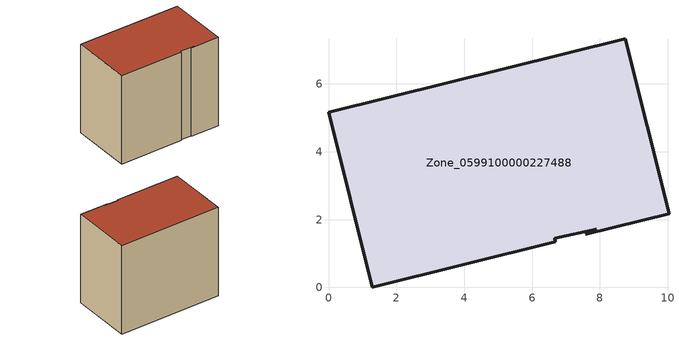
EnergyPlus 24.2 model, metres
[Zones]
Zone_0599100000227488
 floor ground (C_G): 7.89,1.71 6.67,1.45 6.68,1.34 1.29,0 0,5.17 8.75,7.34 10.04,2.18 7.59,1.57 z0
 wall outside (C_F): 1.29,0 6.68,1.34 6.67,1.45 7.89,1.71 7.59,1.57 10.04,2.18 8.75,7.34 0,5.17 1.29,0 z0:8
 roof outside (C_R): 6.67,1.45 7.89,1.71 7.59,1.57 10.04,2.18 8.75,7.34 0,5.17 1.29,0 6.68,1.34 z8
[BUILDING]
Pand.0599100000227488: North Axis=0; Terrain=City; Loads Convergence Tolerance Value=0.04; Temperature Convergence Tolerance Value=0.4; Solar Distribution=FullExterior; Maximum Number of Warmup Days=25; Minimum Number of Warmup Days=1
[Site:Location]
Rotterdam.The.Hague.AP_ZH_NLD Design_Conditions: Latitude=51.96; Longitude=4.45; Time Zone=1; Elevation=-4.5
[SITE:GROUNDTEMPERATURE:BUILDINGSURFACE]
18, 18, 18, 18, 18, 18, 18, 18, 18, 18, 18, 18
[MATERIAL] Thermal Absorptance=0.9; Solar Absorptance=0.7; Visible Absorptance=0.7
Name | Roughness | Thickness | Conductivity | Density | Specific Heat
G.TC.1975-1991 | MediumSmooth | 0.15 | 0.288461 | 540 | 1210
F.TC.1975-1991 | Rough | 0.3 | 0.230769 | 1920 | 840
R.TC.1975-1991 | MediumRough | 0.2 | 0.153846 | 1500 | 1000
[CONSTRUCTION]
C_G: G.TC.1975-1991
C_F: F.TC.1975-1991
C_R: R.TC.1975-1991
[ZONE]
Zone_0599100000227488: Type=1; Multiplier=1; Ceiling Height=Autocalculate; Volume=Autocalculate; Floor Area=autocalculate; Part of Total Floor Area=Yes
[ZONEINFILTRATION:DESIGNFLOWRATE]
Infil_Zone_0599100000227488: Zone or ZoneList or Space or SpaceList=Zone_0599100000227488; Schedule=AlwaysOn; Design Flow Rate Calculation Method=Flow/Area; Flow Rate per Floor Area=0.003; Constant Term Coefficient=1; Temperature Term Coefficient=0; Velocity Term Coefficient=0; Velocity Squared Term Coefficient=0
[HVACTEMPLATE:ZONE:IDEALLOADSAIRSYSTEM]
Zone_0599100000227488: Maximum Heating Supply Air Temperature=50; Minimum Cooling Supply Air Temperature=13; Maximum Heating Supply Air Humidity Ratio=0.0156; Minimum Cooling Supply Air Humidity Ratio=0.0077; Heating Limit=NoLimit; Cooling Limit=NoLimit; Dehumidification Control Type=ConstantSensibleHeatRatio; Cooling Sensible Heat Ratio=0.7; Dehumidification Setpoint=60; Humidification Control Type=None; Humidification Setpoint=30; Outdoor Air Method=None; Outdoor Air Flow Rate per Person=0.00944; Outdoor Air Flow Rate per Zone Floor Area=0; Outdoor Air Flow Rate per Zone=0; Demand Controlled Ventilation Type=None; Outdoor Air Economizer Type=NoEconomizer; Heat Recovery Type=None; Sensible Heat Recovery Effectiveness=0.7; Latent Heat Recovery Effectiveness=0.65
[ZONECONTROL:THERMOSTAT]
ThermostatControl_Zone_0599100000227488: Zone or ZoneList=Zone_0599100000227488; Control Type Schedule=DualSetpointControlType; Control 1=Thermostat_Zone_0599100000227488; Temperature Difference Between Cutout And Setpoint=0
[THERMOSTATSETPOINT:DUALSETPOINT]
Thermostat_Zone_0599100000227488: Heating Setpoint Temperature Schedule=HeatingSetpoint_Zone_0599100000227488; Cooling Setpoint Temperature Schedule=CoolingSetpoint_Zone_0599100000227488
[SCHEDULE:COMPACT]
HeatingSetpoint_Zone_0599100000227488: Through: 12/31, For: AllDays, Until: 24:00, 21
CoolingSetpoint_Zone_0599100000227488: Through: 12/31, For: AllDays, Until: 24:00, 24
DualSetpointControlType: Through: 12/31, For: AllDays, Until: 24:00, 4
AlwaysOn: Through: 12/31, For: AllDays, Until: 24:00, 1
